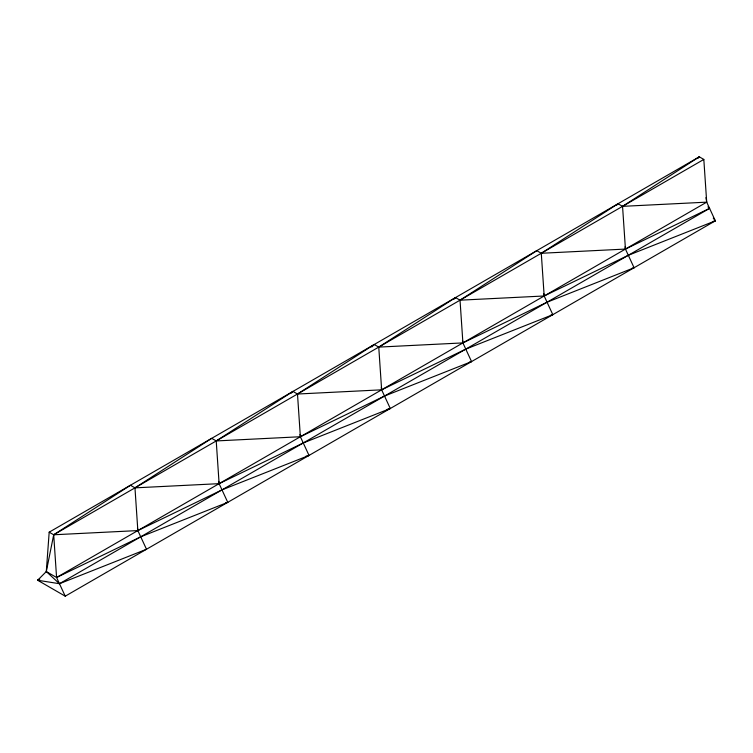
<?xml version="1.0" encoding="UTF-8"?>
<svg xmlns="http://www.w3.org/2000/svg" width="753" height="753" viewBox="0 0 753 753"><rect width="100%" height="100%" fill="white"/><g stroke="black" fill="none" stroke-linecap="round" stroke-linejoin="round"><path stroke-width="1.13" d="M65.229 596.178L59.459 583.716L46.3 571.565L49.18 532.173L699.302 156.822L703.82 159.429L706.7 202.152L715.35 220.827L65.229 596.178L37.65 580.252L46.3 571.565L53.698 534.781L130.448 485.252L134.966 487.859L219.114 483.661L303.252 442.962L390.289 408.502L381.639 389.828L381.272 387.56M291.345 393.094L292.973 391.419L297.491 394.026L381.639 389.828L465.787 349.128L552.815 314.669L544.174 295.985L543.798 293.717M371.794 347.011L374.241 344.498L378.759 347.105L462.907 342.907L547.055 302.217L634.082 267.748L625.442 249.074L625.065 246.805M453.871 299.261L455.509 297.576L460.027 300.183L544.174 295.985L628.313 255.295L715.35 220.827L713.251 218.097M616.406 205.418L618.034 203.743L622.552 206.35L706.7 202.152L705.966 197.615M697.673 158.507L699.302 156.822L622.552 206.35L625.442 249.074L541.285 253.272L536.776 250.664L460.027 300.183L462.907 342.907L471.557 361.581L384.519 396.05L300.372 436.74L216.224 440.938L211.715 438.331L134.966 487.859L137.846 530.583L146.496 549.257L59.459 583.716L37.65 580.252L39.645 579.019M292.973 391.419L216.224 440.938L219.114 483.661L227.754 502.336L140.726 536.804L56.579 577.495L46.3 571.565M374.241 344.498L297.491 394.026L300.372 436.74L309.022 455.424L221.994 489.883L137.846 530.583L53.698 534.781L49.18 532.173M455.509 297.576L378.759 347.105L381.639 389.828M618.034 203.743L541.285 253.272L544.174 295.985M703.82 159.429L53.698 534.781L56.579 577.495L59.459 583.716L709.58 208.374L707.933 206.859M37.65 580.252L39.683 579.076M56.579 577.495L706.7 202.152M625.442 249.074L709.58 208.374M713.11 221.467L715.35 220.827M631.842 268.388L634.082 267.748M550.575 315.3L552.815 314.669M469.307 362.221L471.557 361.581M386.92 409.463L390.289 408.502M305.662 456.374L309.022 455.424M225.514 502.976L227.754 502.336M462.54 340.638L462.907 342.907M300.005 434.472L300.372 436.74M218.737 481.393L219.114 483.661M137.479 528.314L137.846 530.583"/></g></svg>
